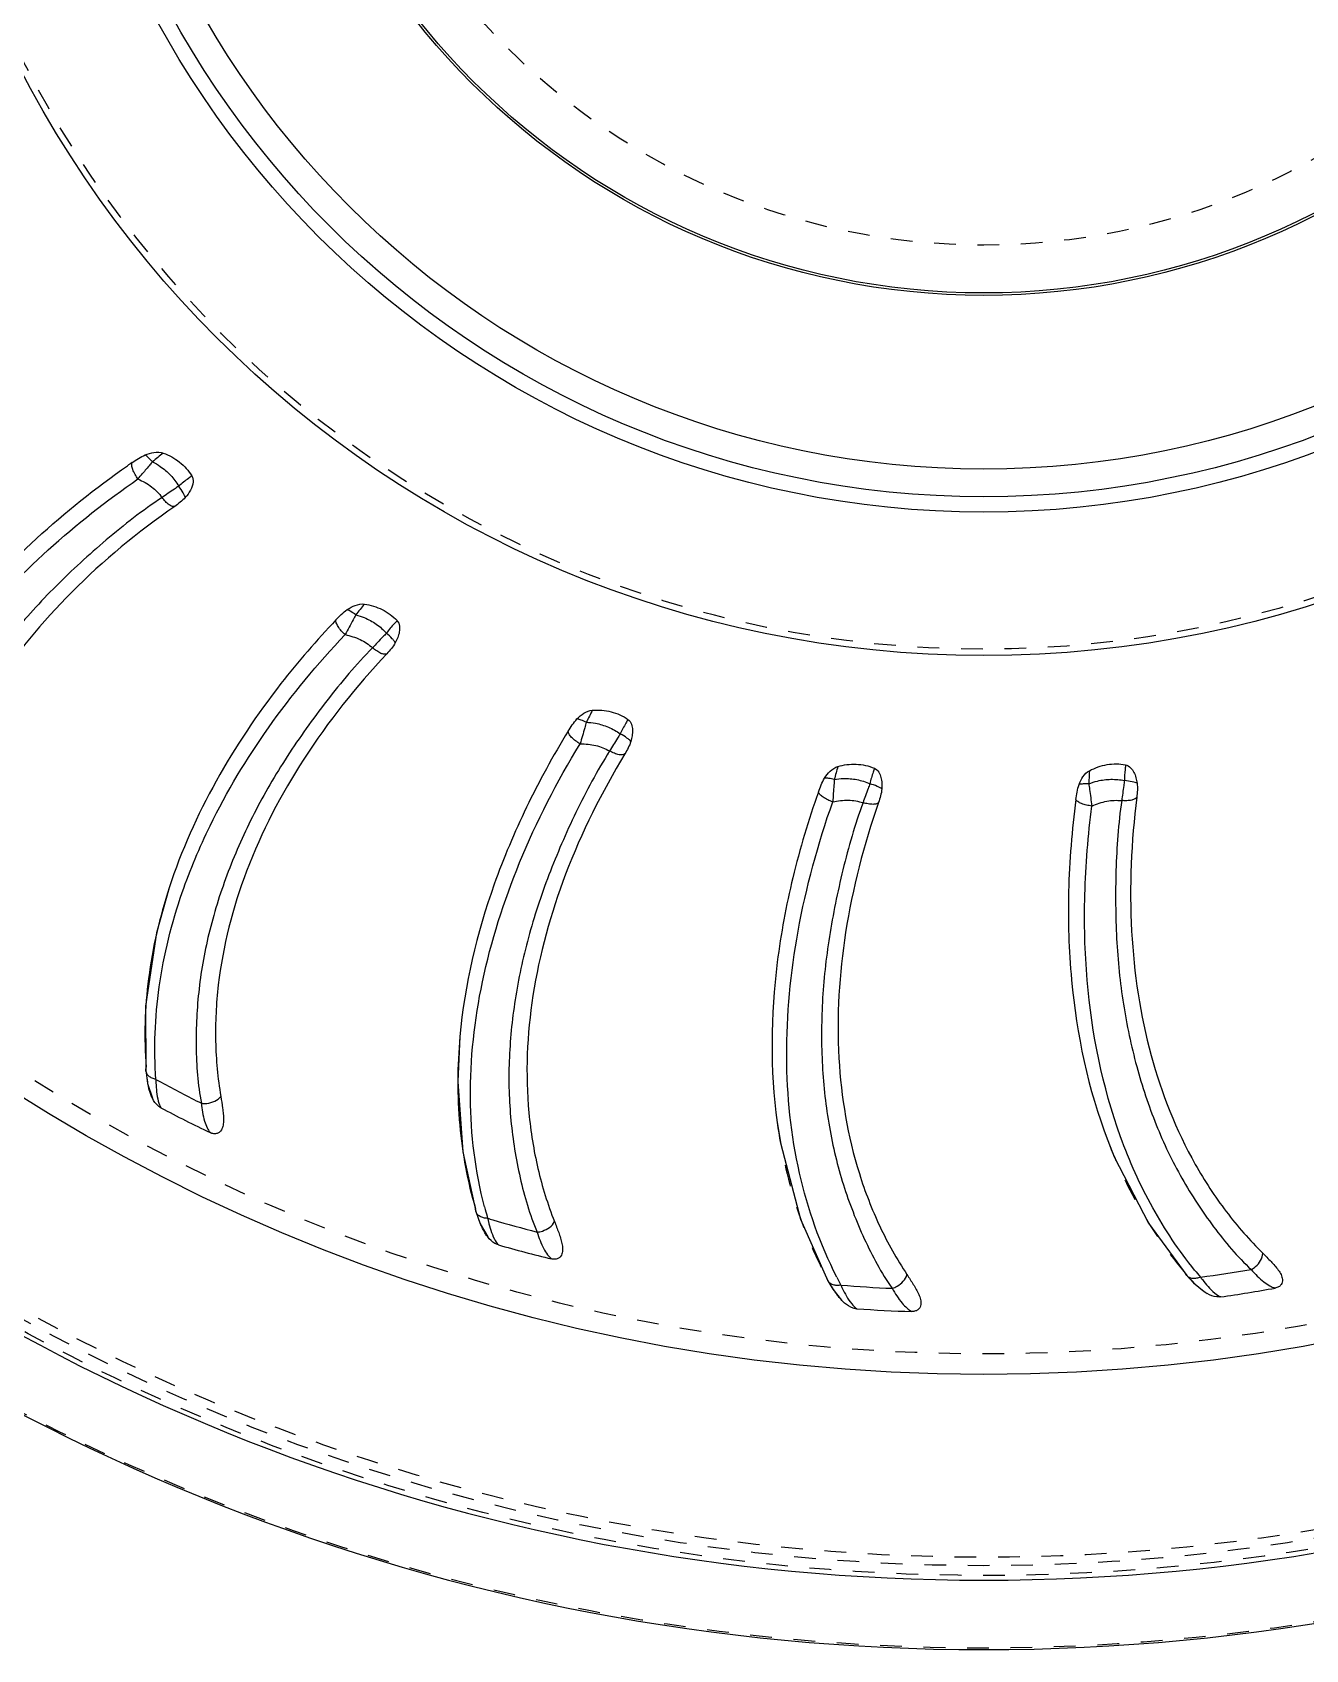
# Model space of a CAD drawing. Header units: millimetres. Extents: x 723 to 11228, y -2384 to 1578.
# Drawn here: x 1631.7 to 1727.4, y 81.1 to 202.8 of the extents above; entities that cross this region are included whole.
import ezdxf

# ---------------------------------------------------------------- set-up
doc = ezdxf.new("R2010")
doc.units = ezdxf.units.MM
doc.header["$LTSCALE"] = 16.335
doc.linetypes.add('HIDDEN', pattern=[0.2, 0.1, -0.1])
doc.layers.get('0').update_dxf_attribs({"linetype": 'CONTINUOUS'})
doc.layers.add('DEFAULT_2', color=8, linetype='HIDDEN')

msp = doc.modelspace()

# ---------------------------------------------------------------- linework, layer by layer
at = {"color": 7, "linetype": 'Continuous'}
for p, q in [((1640.224, 124.696), (1640.36, 123.692)), ((1640.36, 123.692), (1640.722, 122.59)), ((1665.036, 114.08), (1665.373, 113.137)), ((1665.373, 113.137), (1665.935, 112.157)), ((1691.514, 108.854), (1691.886, 108.228)), ((1691.515, 108.852), (1691.514, 108.854)), ((1718.5, 109.248), (1718.995, 108.711)), ((1718.501, 109.246), (1718.5, 109.248)), ((1718.995, 108.711), (1719.798, 108.041)), ((1719.798, 108.041), (1720.028, 107.899))]:
    msp.add_line(p, q, dxfattribs=at)
for points in [[(1641.991, 138.432), (1641.044, 135.026), (1640.213, 129.519), (1640.224, 124.693)], [(1663.845, 127.228), (1663.686, 123.846), (1664.057, 118.553), (1665.037, 114.077)], [(1687.706, 120.765), (1687.967, 119.132), (1689.459, 113.489), (1691.515, 108.852)], [(1712.552, 119.425), (1713.05, 118.187), (1715.628, 113.188), (1718.501, 109.246)], [(1691.886, 108.228), (1692.532, 107.405), (1692.764, 107.185)]]:
    msp.add_lwpolyline(points, dxfattribs=at)
for radius in [135.62, 81.527, 70.735, 69.584, 67.498, 54.429, 54.25]:
    msp.add_circle((1703.239, 237.426), radius, dxfattribs=at)
for centre, radius, start, end in [((1703.239, 237.426), 156.319, 100.49785, 79.50215), ((1703.239, 237.426), 151.093, 100.82307, 79.17693), ((1678.043, 113.899), 68.577, 124.50211, 124.8533), ((1716.287, 77.596), 119.734, 128.62842, 129.13087), ((1550.002, 244.878), 117.325, 319.81991, 320.07816), ((1749.236, 83.819), 119.741, 140.63431, 141.13086), ((1780.172, 96.758), 119.749, 152.641, 153.13085), ((1807.743, 115.847), 119.757, 164.64818, 165.13084), ((1830.744, 140.253), 119.766, 176.65555, 177.13083), ((1689.231, 212.148), 100.483, 241.30952, 241.55586), ((1689.257, 212.195), 100.536, 241.55601, 243.50731), ((1689.954, 213.475), 103.691, 242.05909, 244.3481), ((1695.644, 122.237), 30.953, 194.60716, 195.01017), ((1695.43, 122.179), 30.731, 195.00916, 196.28699), ((1694.791, 209.81), 100.482, 253.30952, 253.53607), ((1694.806, 209.861), 100.536, 253.53622, 255.50731), ((1695.218, 211.246), 103.672, 254.05405, 256.34199), ((1742.971, 129.01), 30.731, 219.00913, 220.28699), ((1706.738, 208.855), 100.533, 277.30974, 279.50732), ((1719.559, 123.096), 30.731, 207.00912, 208.28699), ((1700.718, 208.729), 100.533, 265.30974, 267.50732), ((1706.554, 210.262), 103.633, 278.04367, 280.3303), ((1700.833, 210.159), 103.653, 266.04862, 268.33562)]:
    msp.add_arc(centre, radius, start, end, dxfattribs=at)
for points, knots in [([(1639.64, 169.181), (1639.559, 169.292), (1639.415, 169.521), (1639.25, 169.863), (1639.171, 170.162), (1639.171, 170.349), (1639.199, 170.414)], [0, 0, 0, 0, 0.3067447, 0.6041566, 0.8412312, 1, 1, 1, 1]), ([(1639.199, 170.414), (1639.355, 170.521), (1639.669, 170.733), (1640.001, 170.92), (1640.177, 170.993)], [0, 0, 0, 0, 0.4987158, 1, 1, 1, 1]), ([(1640.725, 170.473), (1640.663, 170.4), (1640.413, 170.105), (1640.167, 169.808), (1639.981, 169.585)], [0, 0, 0, 0, 0.2479624, 1, 1, 1, 1]), ([(1640.177, 170.993), (1640.39, 171.082), (1640.834, 171.218), (1641.323, 171.215), (1641.542, 171.132)], [0, 0, 0, 0, 0.4959789, 1, 1, 1, 1]), ([(1640.725, 170.473), (1640.629, 170.581), (1640.454, 170.763), (1640.266, 170.933), (1640.177, 170.993)], [0, 0, 0, 0, 0.5720687, 1, 1, 1, 1]), ([(1640.725, 170.473), (1640.929, 170.374), (1641.423, 170.088), (1642.118, 169.488), (1642.534, 168.935), (1642.701, 168.636)], [0, 0, 0, 0, 0.2488904, 0.6245378, 1, 1, 1, 1]), ([(1641.542, 171.132), (1641.977, 170.967), (1642.812, 170.522), (1643.451, 169.81), (1643.689, 169.41)], [0, 0, 0, 0, 0.4998078, 1, 1, 1, 1]), ([(1623.038, 153.806), (1623.959, 155.35), (1628.287, 161.641), (1634.075, 166.847), (1638.853, 170.175)], [0, 0, 0, 0, 0.2359121, 1, 1, 1, 1]), ([(1623.932, 153.253), (1624.865, 154.756), (1629.214, 160.869), (1634.933, 165.935), (1639.64, 169.181)], [0, 0, 0, 0, 0.2362997, 1, 1, 1, 1]), ([(1639.64, 169.181), (1639.998, 169.013), (1640.685, 168.652), (1641.223, 168.086), (1641.447, 167.789)], [0, 0, 0, 0, 0.5152924, 1, 1, 1, 1]), ([(1643.689, 169.41), (1643.604, 169.348), (1643.395, 169.192), (1643.054, 168.949), (1642.816, 168.743), (1642.701, 168.636)], [0, 0, 0, 0, 0.249859, 0.624696, 1, 1, 1, 1]), ([(1643.689, 169.41), (1643.728, 169.343), (1643.781, 169.196), (1643.795, 168.817), (1643.603, 168.316), (1643.343, 167.958), (1643.198, 167.792)], [0, 0, 0, 0, 0.1297502, 0.2573197, 0.6299691, 1, 1, 1, 1]), ([(1642.701, 168.636), (1642.596, 168.564), (1642.33, 168.388), (1641.911, 168.107), (1641.597, 167.897), (1641.447, 167.789)], [0, 0, 0, 0, 0.2524693, 0.6324407, 1, 1, 1, 1]), ([(1643.198, 167.791), (1643.187, 167.841), (1643.137, 167.96), (1642.981, 168.248), (1642.821, 168.476), (1642.701, 168.636)], [0, 0, 0, 0, 0.1564281, 0.3895657, 1, 1, 1, 1]), ([(1641.447, 167.789), (1639.982, 166.816), (1637.914, 165.197), (1635.313, 162.906), (1633.474, 161.15), (1631.748, 159.34), (1629.632, 156.872), (1627.296, 153.666), (1625.363, 150.277), (1624.114, 147.509), (1623.086, 144.746), (1622.161, 141.24), (1621.763, 138.37), (1621.739, 136.943)], [0, 0, 0, 0, 0.1391804, 0.2073565, 0.2744418, 0.3404175, 0.4052995, 0.5317363, 0.6538274, 0.7133763, 0.7720291, 0.887033, 1, 1, 1, 1]), ([(1642.401, 167.121), (1639.642, 165.203), (1634.585, 161.037), (1628.527, 153.699), (1625.143, 146.902), (1623.669, 141.333), (1623.338, 138.538), (1623.277, 137.15)], [0, 0, 0, 0, 0.2741848, 0.5312235, 0.771314, 0.886666, 1, 1, 1, 1]), ([(1642.401, 167.121), (1642.348, 167.096), (1642.186, 167.115), (1641.951, 167.251), (1641.692, 167.487), (1641.526, 167.682), (1641.447, 167.789)], [0, 0, 0, 0, 0.1431921, 0.3676071, 0.6702789, 1, 1, 1, 1]), ([(1655.369, 159.354), (1655.557, 159.483), (1655.96, 159.705), (1656.434, 159.801), (1656.663, 159.766)], [0, 0, 0, 0, 0.4959807, 1, 1, 1, 1]), ([(1656.663, 159.766), (1657.123, 159.695), (1658.032, 159.433), (1658.805, 158.869), (1659.121, 158.527)], [0, 0, 0, 0, 0.499809, 1, 1, 1, 1]), ([(1654.528, 158.583), (1653.076, 157.052), (1647.878, 151.05), (1643.798, 143.98), (1641.991, 138.432)], [0, 0, 0, 0, 0.2656422, 1, 1, 1, 1]), ([(1655.217, 157.471), (1655.115, 157.563), (1654.926, 157.756), (1654.695, 158.055), (1654.555, 158.331), (1654.515, 158.513), (1654.528, 158.583)], [0, 0, 0, 0, 0.3062558, 0.6033104, 0.8405977, 1, 1, 1, 1]), ([(1654.528, 158.583), (1654.659, 158.721), (1654.923, 158.994), (1655.211, 159.246), (1655.369, 159.354)], [0, 0, 0, 0, 0.498697, 1, 1, 1, 1]), ([(1656.009, 158.961), (1655.942, 158.836), (1655.676, 158.341), (1655.415, 157.843), (1655.217, 157.471)], [0, 0, 0, 0, 0.2514606, 1, 1, 1, 1]), ([(1656.009, 158.961), (1655.894, 159.046), (1655.686, 159.187), (1655.468, 159.313), (1655.369, 159.354)], [0, 0, 0, 0, 0.5710159, 1, 1, 1, 1]), ([(1656.009, 158.961), (1656.229, 158.906), (1656.772, 158.73), (1657.576, 158.287), (1658.098, 157.832), (1658.324, 157.575)], [0, 0, 0, 0, 0.2488904, 0.6245378, 1, 1, 1, 1]), ([(1659.121, 158.527), (1659.052, 158.45), (1658.881, 158.256), (1658.601, 157.95), (1658.413, 157.702), (1658.324, 157.575)], [0, 0, 0, 0, 0.2498599, 0.6246983, 1, 1, 1, 1]), ([(1659.121, 158.527), (1659.223, 158.417), (1659.337, 158.118), (1659.305, 157.671), (1659.18, 157.247), (1659.054, 156.982), (1658.984, 156.855)], [0, 0, 0, 0, 0.2546471, 0.504972, 0.7530011, 1, 1, 1, 1]), ([(1642.969, 138.075), (1643.56, 139.788), (1645.374, 144.108), (1649.367, 150.728), (1653.138, 155.274), (1655.217, 157.471)], [0, 0, 0, 0, 0.2353688, 0.6070822, 1, 1, 1, 1]), ([(1655.217, 157.471), (1655.602, 157.381), (1656.349, 157.171), (1656.992, 156.73), (1657.273, 156.486)], [0, 0, 0, 0, 0.5152924, 1, 1, 1, 1]), ([(1658.324, 157.575), (1658.236, 157.483), (1658.013, 157.255), (1657.661, 156.893), (1657.398, 156.623), (1657.273, 156.486)], [0, 0, 0, 0, 0.2524693, 0.6324407, 1, 1, 1, 1]), ([(1658.984, 156.855), (1658.963, 156.901), (1658.889, 157.007), (1658.676, 157.256), (1658.474, 157.444), (1658.324, 157.575)], [0, 0, 0, 0, 0.1575993, 0.3910144, 1, 1, 1, 1]), ([(1657.273, 156.486), (1656.043, 155.23), (1654.356, 153.216), (1652.289, 150.434), (1650.855, 148.334), (1649.543, 146.204), (1647.986, 143.35), (1646.368, 139.729), (1645.182, 136.013), (1644.536, 133.045), (1644.104, 130.129), (1643.928, 126.507), (1644.136, 123.617), (1644.409, 122.216)], [0, 0, 0, 0, 0.1391804, 0.2073565, 0.2744418, 0.3404175, 0.4052995, 0.5317363, 0.6538274, 0.7133763, 0.7720291, 0.887033, 1, 1, 1, 1]), ([(1658.343, 156.029), (1656.043, 153.578), (1651.962, 148.451), (1647.561, 140.012), (1645.663, 132.658), (1645.378, 126.903), (1645.635, 124.1), (1645.863, 122.73)], [0, 0, 0, 0, 0.2741807, 0.531221, 0.771314, 0.8866662, 1, 1, 1, 1]), ([(1658.343, 156.029), (1658.296, 155.994), (1658.133, 155.981), (1657.876, 156.065), (1657.575, 156.242), (1657.373, 156.398), (1657.273, 156.486)], [0, 0, 0, 0, 0.1437339, 0.3684968, 0.6708449, 1, 1, 1, 1]), ([(1671.983, 150.198), (1672.083, 150.36), (1672.285, 150.684), (1672.517, 150.991), (1672.649, 151.129)], [0, 0, 0, 0, 0.4986753, 1, 1, 1, 1]), ([(1672.649, 151.129), (1672.806, 151.291), (1673.151, 151.588), (1673.59, 151.776), (1673.819, 151.789)], [0, 0, 0, 0, 0.4959829, 1, 1, 1, 1]), ([(1673.352, 150.878), (1673.223, 150.937), (1672.993, 151.031), (1672.755, 151.109), (1672.649, 151.129)], [0, 0, 0, 0, 0.5698253, 1, 1, 1, 1]), ([(1673.819, 151.789), (1674.283, 151.815), (1675.227, 151.748), (1676.1, 151.357), (1676.48, 151.088)], [0, 0, 0, 0, 0.4998097, 1, 1, 1, 1]), ([(1676.48, 151.088), (1676.429, 151), (1676.304, 150.777), (1676.097, 150.423), (1675.966, 150.145), (1675.905, 150.004)], [0, 0, 0, 0, 0.2498609, 0.6247009, 1, 1, 1, 1]), ([(1676.48, 151.088), (1676.601, 151.002), (1676.774, 150.737), (1676.838, 150.297), (1676.806, 149.86), (1676.74, 149.578), (1676.698, 149.439)], [0, 0, 0, 0, 0.2546773, 0.5050101, 0.7530279, 1, 1, 1, 1]), ([(1671.983, 150.198), (1670.848, 148.345), (1668.789, 144.598), (1665.604, 137.055), (1664.195, 131.128), (1663.845, 127.228)], [0, 0, 0, 0, 0.2655344, 0.5213898, 1, 1, 1, 1]), ([(1672.888, 149.256), (1672.769, 149.324), (1672.545, 149.474), (1672.257, 149.717), (1672.063, 149.957), (1671.986, 150.126), (1671.983, 150.198)], [0, 0, 0, 0, 0.3057006, 0.6023486, 0.8398748, 1, 1, 1, 1]), ([(1673.352, 150.878), (1673.313, 150.742), (1673.156, 150.202), (1673.004, 149.661), (1672.888, 149.256)], [0, 0, 0, 0, 0.2514606, 1, 1, 1, 1]), ([(1673.352, 150.878), (1673.579, 150.87), (1674.147, 150.811), (1675.026, 150.545), (1675.631, 150.209), (1675.905, 150.004)], [0, 0, 0, 0, 0.2488904, 0.6245378, 1, 1, 1, 1]), ([(1675.905, 150.004), (1675.838, 149.895), (1675.667, 149.626), (1675.398, 149.199), (1675.197, 148.88), (1675.103, 148.72)], [0, 0, 0, 0, 0.2524693, 0.6324407, 1, 1, 1, 1]), ([(1676.699, 149.439), (1676.667, 149.48), (1676.573, 149.568), (1676.314, 149.766), (1676.078, 149.908), (1675.905, 150.004)], [0, 0, 0, 0, 0.1589074, 0.3926295, 1, 1, 1, 1]), ([(1665.691, 114.431), (1664.998, 117.093), (1664.303, 122.796), (1665.294, 131.617), (1668.163, 140.624), (1671.147, 146.406), (1672.887, 149.256)], [0, 0, 0, 0, 0.2263479, 0.4670774, 0.7251994, 1, 1, 1, 1]), ([(1675.103, 148.72), (1674.162, 147.236), (1672.93, 144.915), (1671.487, 141.764), (1670.52, 139.412), (1669.68, 137.056), (1668.75, 133.941), (1667.921, 130.062), (1667.533, 126.18), (1667.518, 123.143), (1667.703, 120.201), (1668.283, 116.621), (1669.088, 113.838), (1669.646, 112.524)], [0, 0, 0, 0, 0.1391804, 0.2073565, 0.2744418, 0.3404175, 0.4052995, 0.5317363, 0.6538274, 0.7133763, 0.7720291, 0.887033, 1, 1, 1, 1]), ([(1676.243, 148.493), (1674.502, 145.617), (1671.576, 139.752), (1669.025, 130.58), (1668.696, 122.99), (1669.614, 117.3), (1670.448, 114.611), (1670.956, 113.318)], [0, 0, 0, 0, 0.2741774, 0.5312208, 0.7713157, 0.8866676, 1, 1, 1, 1]), ([(1672.888, 149.256), (1673.283, 149.248), (1674.057, 149.198), (1674.778, 148.9), (1675.103, 148.72)], [0, 0, 0, 0, 0.5152924, 1, 1, 1, 1]), ([(1676.243, 148.493), (1676.204, 148.451), (1676.047, 148.405), (1675.779, 148.435), (1675.448, 148.545), (1675.219, 148.655), (1675.103, 148.72)], [0, 0, 0, 0, 0.1443515, 0.3695001, 0.6714816, 1, 1, 1, 1]), ([(1691.263, 146.677), (1691.382, 146.865), (1691.656, 147.221), (1692.042, 147.492), (1692.26, 147.551)], [0, 0, 0, 0, 0.495986, 1, 1, 1, 1]), ([(1692.26, 147.551), (1692.709, 147.674), (1693.646, 147.804), (1694.581, 147.603), (1695.008, 147.419)], [0, 0, 0, 0, 0.4998098, 1, 1, 1, 1]), ([(1695.009, 147.419), (1694.978, 147.323), (1694.903, 147.082), (1694.775, 146.698), (1694.706, 146.402), (1694.676, 146.253)], [0, 0, 0, 0, 0.2498614, 0.6247062, 1, 1, 1, 1]), ([(1695.008, 147.419), (1695.144, 147.36), (1695.367, 147.14), (1695.521, 146.728), (1695.582, 146.298), (1695.577, 146.011), (1695.567, 145.868)], [0, 0, 0, 0, 0.2547923, 0.5051364, 0.7531016, 1, 1, 1, 1]), ([(1710.396, 146.191), (1710.473, 146.396), (1710.667, 146.796), (1710.985, 147.135), (1711.184, 147.237)], [0, 0, 0, 0, 0.4954557, 1, 1, 1, 1]), ([(1711.184, 147.237), (1711.597, 147.45), (1712.487, 147.772), (1713.443, 147.77), (1713.899, 147.679)], [0, 0, 0, 0, 0.4998086, 1, 1, 1, 1]), ([(1713.899, 147.682), (1713.888, 147.582), (1713.865, 147.334), (1713.822, 146.937), (1713.815, 146.637), (1713.817, 146.488)], [0, 0, 0, 0, 0.2498625, 0.6247088, 1, 1, 1, 1]), ([(1713.899, 147.679), (1714.042, 147.65), (1714.304, 147.484), (1714.54, 147.117), (1714.689, 146.714), (1714.746, 146.435), (1714.765, 146.295)], [0, 0, 0, 0, 0.2548305, 0.5051797, 0.7531313, 1, 1, 1, 1]), ([(1690.8, 145.624), (1690.864, 145.805), (1690.996, 146.165), (1691.161, 146.514), (1691.263, 146.677)], [0, 0, 0, 0, 0.4986515, 1, 1, 1, 1]), ([(1691.998, 146.578), (1691.86, 146.608), (1691.617, 146.652), (1691.37, 146.679), (1691.263, 146.677)], [0, 0, 0, 0, 0.5685511, 1, 1, 1, 1]), ([(1691.998, 146.578), (1691.987, 146.437), (1691.946, 145.876), (1691.91, 145.315), (1691.88, 144.895)], [0, 0, 0, 0, 0.2514606, 1, 1, 1, 1]), ([(1691.998, 146.578), (1692.221, 146.617), (1692.789, 146.677), (1693.704, 146.6), (1694.365, 146.397), (1694.676, 146.253)], [0, 0, 0, 0, 0.2488904, 0.6245378, 1, 1, 1, 1]), ([(1694.676, 146.253), (1694.633, 146.133), (1694.522, 145.834), (1694.347, 145.361), (1694.217, 145.007), (1694.159, 144.831)], [0, 0, 0, 0, 0.2524693, 0.6324407, 1, 1, 1, 1]), ([(1695.567, 145.869), (1695.527, 145.902), (1695.416, 145.968), (1695.123, 146.106), (1694.864, 146.196), (1694.676, 146.253)], [0, 0, 0, 0, 0.1602933, 0.3943376, 1, 1, 1, 1]), ([(1710.159, 145.06), (1710.184, 145.251), (1710.239, 145.632), (1710.329, 146.01), (1710.396, 146.191)], [0, 0, 0, 0, 0.4986263, 1, 1, 1, 1]), ([(1711.129, 146.248), (1710.99, 146.249), (1710.745, 146.242), (1710.499, 146.217), (1710.396, 146.194)], [0, 0, 0, 0, 0.5672506, 1, 1, 1, 1]), ([(1711.129, 146.248), (1711.34, 146.333), (1711.883, 146.51), (1712.794, 146.624), (1713.483, 146.563), (1713.817, 146.488)], [0, 0, 0, 0, 0.2488904, 0.6245378, 1, 1, 1, 1]), ([(1711.129, 146.248), (1711.149, 146.108), (1711.225, 145.551), (1711.306, 144.994), (1711.364, 144.577)], [0, 0, 0, 0, 0.2514606, 1, 1, 1, 1]), ([(1713.817, 146.488), (1713.8, 146.361), (1713.753, 146.046), (1713.681, 145.546), (1713.627, 145.173), (1713.607, 144.989)], [0, 0, 0, 0, 0.2524693, 0.6324407, 1, 1, 1, 1]), ([(1714.765, 146.298), (1714.718, 146.322), (1714.596, 146.363), (1714.281, 146.437), (1714.011, 146.47), (1713.817, 146.488)], [0, 0, 0, 0, 0.1616957, 0.3960627, 1, 1, 1, 1]), ([(1690.8, 145.624), (1690.053, 143.513), (1688.787, 139.294), (1687.237, 131.016), (1687.155, 124.748), (1687.706, 120.765)], [0, 0, 0, 0, 0.2661057, 0.5221615, 1, 1, 1, 1]), ([(1692.18, 109.14), (1690.924, 111.604), (1689.016, 117.059), (1688.115, 125.942), (1689.038, 135.407), (1690.763, 141.725), (1691.88, 144.895)], [0, 0, 0, 0, 0.2262542, 0.4668929, 0.7250376, 1, 1, 1, 1]), ([(1691.88, 144.895), (1691.751, 144.936), (1691.502, 145.036), (1691.17, 145.213), (1690.93, 145.407), (1690.819, 145.555), (1690.8, 145.624)], [0, 0, 0, 0, 0.305104, 0.6013138, 0.8390938, 1, 1, 1, 1]), ([(1694.159, 144.831), (1693.546, 143.183), (1692.824, 140.657), (1692.068, 137.275), (1691.611, 134.773), (1691.279, 132.294), (1691.018, 129.054), (1691.012, 125.087), (1691.441, 121.21), (1692.057, 118.236), (1692.85, 115.396), (1694.162, 112.016), (1695.527, 109.46), (1696.346, 108.292)], [0, 0, 0, 0, 0.1391804, 0.2073565, 0.2744418, 0.3404175, 0.4052995, 0.5317363, 0.6538274, 0.7133763, 0.7720291, 0.887033, 1, 1, 1, 1]), ([(1691.88, 144.895), (1692.268, 144.969), (1693.036, 145.081), (1693.804, 144.94), (1694.159, 144.831)], [0, 0, 0, 0, 0.5152924, 1, 1, 1, 1]), ([(1695.319, 144.843), (1694.214, 141.667), (1692.571, 135.321), (1691.982, 125.816), (1693.238, 118.321), (1695.318, 112.945), (1696.693, 110.487), (1697.459, 109.327)], [0, 0, 0, 0, 0.2741743, 0.5312233, 0.7713196, 0.8866702, 1, 1, 1, 1]), ([(1695.32, 144.844), (1695.289, 144.794), (1695.145, 144.719), (1694.876, 144.692), (1694.531, 144.731), (1694.285, 144.791), (1694.159, 144.831)], [0, 0, 0, 0, 0.1450201, 0.3705737, 0.6721616, 1, 1, 1, 1]), ([(1710.159, 145.06), (1709.858, 142.772), (1709.494, 138.249), (1709.748, 129.592), (1711.079, 123.281), (1712.553, 119.425)], [0, 0, 0, 0, 0.2666954, 0.5229577, 1, 1, 1, 1]), ([(1711.364, 144.577), (1711.23, 144.591), (1710.967, 144.636), (1710.607, 144.74), (1710.332, 144.879), (1710.192, 145), (1710.158, 145.063)], [0, 0, 0, 0, 0.3044923, 0.6002518, 0.8382886, 1, 1, 1, 1]), ([(1711.364, 144.577), (1711.728, 144.731), (1712.456, 145), (1713.236, 145.021), (1713.607, 144.989)], [0, 0, 0, 0, 0.5152924, 1, 1, 1, 1]), ([(1713.607, 144.989), (1713.35, 143.249), (1713.169, 140.629), (1713.132, 137.163), (1713.206, 134.621), (1713.396, 132.127), (1713.814, 128.903), (1714.634, 125.022), (1715.859, 121.319), (1717.08, 118.538), (1718.446, 115.925), (1720.432, 112.891), (1722.299, 110.675), (1723.343, 109.703)], [0, 0, 0, 0, 0.1391804, 0.2073565, 0.2744418, 0.3404175, 0.4052995, 0.5317363, 0.6538274, 0.7133763, 0.7720291, 0.887033, 1, 1, 1, 1]), ([(1714.738, 145.24), (1714.718, 145.185), (1714.591, 145.083), (1714.334, 145.002), (1713.99, 144.969), (1713.738, 144.976), (1713.607, 144.989)], [0, 0, 0, 0, 0.1457113, 0.3716712, 0.6728552, 1, 1, 1, 1]), ([(1714.739, 145.236), (1714.318, 141.899), (1714.03, 135.348), (1715.43, 125.927), (1718.218, 118.856), (1721.371, 114.028), (1723.228, 111.909), (1724.218, 110.933)], [0, 0, 0, 0, 0.2741619, 0.5312136, 0.771317, 0.8866698, 1, 1, 1, 1]), ([(1713.516, 119.701), (1712.153, 123.471), (1710.932, 129.598), (1710.721, 137.989), (1711.076, 142.364), (1711.364, 144.577)], [0, 0, 0, 0, 0.4778997, 0.7339307, 1, 1, 1, 1]), ([(1641.991, 138.432), (1641.269, 136.214), (1640.223, 131.744), (1640.079, 127.146), (1640.253, 124.923)], [0, 0, 0, 0, 0.5112274, 1, 1, 1, 1]), ([(1640.992, 124.002), (1640.818, 126.319), (1641.007, 131.12), (1642.173, 135.77), (1642.969, 138.075)], [0, 0, 0, 0, 0.4879504, 1, 1, 1, 1]), ([(1663.845, 127.228), (1663.647, 125.017), (1663.616, 120.644), (1664.413, 116.337), (1665.017, 114.297)], [0, 0, 0, 0, 0.5105595, 1, 1, 1, 1]), ([(1640.992, 124.002), (1640.893, 124.024), (1640.704, 124.089), (1640.457, 124.239), (1640.281, 124.447), (1640.233, 124.613), (1640.226, 124.693)], [0, 0, 0, 0, 0.2757054, 0.5417825, 0.7813785, 1, 1, 1, 1]), ([(1640.992, 124.002), (1640.992, 123.919), (1640.994, 123.609), (1641.012, 123.298), (1641.036, 123.072)], [0, 0, 0, 0, 0.2677508, 1, 1, 1, 1]), ([(1641.036, 123.072), (1641.062, 122.833), (1641.128, 122.42), (1641.273, 122.02), (1641.368, 121.87)], [0, 0, 0, 0, 0.5760735, 1, 1, 1, 1]), ([(1641.368, 121.871), (1641.29, 121.913), (1641.022, 122.101), (1640.829, 122.378), (1640.722, 122.59)], [0, 0, 0, 0, 0.2710498, 1, 1, 1, 1]), ([(1644.409, 122.216), (1644.547, 122.195), (1645.071, 122.191), (1645.635, 122.418), (1645.864, 122.728)], [0, 0, 0, 0, 0.2661754, 1, 1, 1, 1]), ([(1644.409, 122.216), (1644.451, 121.765), (1644.54, 121.133), (1644.807, 120.4), (1644.973, 120.116), (1645.067, 120.004)], [0, 0, 0, 0, 0.5828014, 0.8121349, 1, 1, 1, 1]), ([(1645.863, 122.73), (1645.912, 122.436), (1645.985, 121.997), (1646.058, 121.415), (1646.083, 120.991), (1646.062, 120.644), (1645.998, 120.383), (1645.918, 120.201), (1645.791, 120.04), (1645.594, 119.925), (1645.332, 119.905), (1645.155, 119.963), (1645.066, 120.006)], [0, 0, 0, 0, 0.2539588, 0.3782892, 0.4993958, 0.6158457, 0.6721848, 0.727639, 0.7837205, 0.8444814, 0.9165504, 1, 1, 1, 1]), ([(1719.091, 109.666), (1717.906, 111.13), (1715.759, 114.341), (1714.182, 117.862), (1713.516, 119.701)], [0, 0, 0, 0, 0.4905109, 1, 1, 1, 1]), ([(1665.932, 113.561), (1665.831, 113.562), (1665.632, 113.586), (1665.359, 113.682), (1665.145, 113.848), (1665.063, 114.001), (1665.04, 114.078)], [0, 0, 0, 0, 0.2759725, 0.5420517, 0.781557, 1, 1, 1, 1]), ([(1665.932, 113.561), (1665.949, 113.48), (1666.016, 113.18), (1666.096, 112.882), (1666.166, 112.667)], [0, 0, 0, 0, 0.2675811, 1, 1, 1, 1]), ([(1669.646, 112.525), (1669.784, 112.533), (1670.294, 112.636), (1670.794, 112.97), (1670.957, 113.317)], [0, 0, 0, 0, 0.2655455, 1, 1, 1, 1]), ([(1670.956, 113.318), (1671.064, 113.042), (1671.225, 112.632), (1671.414, 112.081), (1671.525, 111.674), (1671.575, 111.333), (1671.566, 111.066), (1671.526, 110.873), (1671.435, 110.69), (1671.267, 110.537), (1671.017, 110.464), (1670.833, 110.484), (1670.738, 110.507)], [0, 0, 0, 0, 0.2539375, 0.3782155, 0.4992719, 0.6157058, 0.6720588, 0.7275433, 0.7836641, 0.8444548, 0.916537, 1, 1, 1, 1]), ([(1666.735, 111.562), (1666.648, 111.587), (1666.336, 111.722), (1666.085, 111.964), (1665.935, 112.157)], [0, 0, 0, 0, 0.2718398, 1, 1, 1, 1]), ([(1666.166, 112.667), (1666.24, 112.439), (1666.39, 112.05), (1666.613, 111.689), (1666.736, 111.562)], [0, 0, 0, 0, 0.5751282, 1, 1, 1, 1]), ([(1669.646, 112.524), (1669.78, 112.095), (1669.997, 111.499), (1670.406, 110.84), (1670.625, 110.596), (1670.739, 110.506)], [0, 0, 0, 0, 0.5819259, 0.8115049, 1, 1, 1, 1]), ([(1723.343, 109.703), (1723.464, 109.765), (1723.881, 110.061), (1724.199, 110.555), (1724.218, 110.933)], [0, 0, 0, 0, 0.2642359, 1, 1, 1, 1]), ([(1724.218, 110.933), (1724.426, 110.729), (1724.734, 110.423), (1725.122, 110.001), (1725.382, 109.678), (1725.562, 109.39), (1725.66, 109.146), (1725.7, 108.956), (1725.691, 108.755), (1725.601, 108.55), (1725.405, 108.384), (1725.232, 108.328), (1725.137, 108.311)], [0, 0, 0, 0, 0.2538864, 0.3780532, 0.4990023, 0.6153992, 0.6717793, 0.7273252, 0.7835285, 0.8443881, 0.9165082, 1, 1, 1, 1]), ([(1723.343, 109.703), (1723.636, 109.369), (1724.07, 108.919), (1724.702, 108.485), (1724.997, 108.35), (1725.137, 108.31)], [0, 0, 0, 0, 0.5800568, 0.8101553, 1, 1, 1, 1]), ([(1692.498, 108.533), (1692.399, 108.513), (1692.199, 108.495), (1691.912, 108.533), (1691.668, 108.651), (1691.556, 108.783), (1691.517, 108.853)], [0, 0, 0, 0, 0.2762273, 0.542301, 0.7817262, 1, 1, 1, 1]), ([(1692.498, 108.533), (1692.531, 108.459), (1692.658, 108.181), (1692.797, 107.908), (1692.909, 107.714)], [0, 0, 0, 0, 0.2673997, 1, 1, 1, 1]), ([(1696.346, 108.292), (1696.478, 108.328), (1696.952, 108.533), (1697.369, 108.957), (1697.461, 109.326)], [0, 0, 0, 0, 0.2648892, 1, 1, 1, 1]), ([(1697.459, 109.327), (1697.621, 109.082), (1697.861, 108.716), (1698.157, 108.22), (1698.347, 107.847), (1698.465, 107.526), (1698.511, 107.265), (1698.511, 107.069), (1698.461, 106.873), (1698.329, 106.69), (1698.101, 106.567), (1697.919, 106.548), (1697.822, 106.551)], [0, 0, 0, 0, 0.2539123, 0.3781348, 0.4991379, 0.6155543, 0.6719215, 0.7274373, 0.7835993, 0.8444229, 0.9165221, 1, 1, 1, 1]), ([(1719.529, 109.139), (1719.436, 109.098), (1719.244, 109.039), (1718.956, 109.016), (1718.692, 109.082), (1718.555, 109.187), (1718.503, 109.248)], [0, 0, 0, 0, 0.2764329, 0.5424868, 0.7818582, 1, 1, 1, 1]), ([(1719.529, 109.139), (1719.576, 109.073), (1719.756, 108.83), (1719.947, 108.594), (1720.096, 108.429)], [0, 0, 0, 0, 0.2672147, 1, 1, 1, 1]), ([(1720.096, 108.429), (1720.254, 108.252), (1720.547, 107.958), (1720.892, 107.718), (1721.055, 107.648)], [0, 0, 0, 0, 0.5731008, 1, 1, 1, 1]), ([(1693.69, 106.752), (1693.596, 106.758), (1693.255, 106.829), (1692.954, 107.022), (1692.764, 107.185)], [0, 0, 0, 0, 0.2724741, 1, 1, 1, 1]), ([(1692.909, 107.714), (1693.028, 107.508), (1693.255, 107.159), (1693.545, 106.852), (1693.691, 106.751)], [0, 0, 0, 0, 0.5741227, 1, 1, 1, 1]), ([(1696.346, 108.292), (1696.565, 107.902), (1696.899, 107.368), (1697.431, 106.81), (1697.694, 106.617), (1697.823, 106.55)], [0, 0, 0, 0, 0.5809977, 0.8108355, 1, 1, 1, 1]), ([(1721.055, 107.649), (1720.959, 107.635), (1720.598, 107.635), (1720.254, 107.771), (1720.028, 107.899)], [0, 0, 0, 0, 0.2733086, 1, 1, 1, 1])]:
    msp.add_open_spline(points, degree=3, knots=knots, dxfattribs=at)
for points in [[(1643.198, 167.792), (1642.97, 167.53), (1642.686, 167.32), (1642.401, 167.121)], [(1658.984, 156.855), (1658.816, 156.55), (1658.581, 156.283), (1658.343, 156.029)], [(1676.698, 149.439), (1676.599, 149.104), (1676.424, 148.793), (1676.243, 148.493)], [(1714.765, 146.295), (1714.815, 145.945), (1714.783, 145.586), (1714.739, 145.236)], [(1695.567, 145.868), (1695.54, 145.518), (1695.435, 145.175), (1695.319, 144.843)]]:
    msp.add_open_spline(points, degree=3, dxfattribs=at)
at = {"layer": 'DEFAULT_2', "color": 8, "linetype": 'HIDDEN'}
for p, q in [((1640.224, 124.696), (1640.253, 124.922)), ((1640.224, 124.693), (1640.224, 124.696)), ((1665.036, 114.08), (1665.017, 114.296)), ((1665.037, 114.077), (1665.036, 114.08)), ((1691.514, 108.854), (1691.451, 109.05)), ((1718.5, 109.248), (1718.402, 109.416))]:
    msp.add_line(p, q, dxfattribs=at)
for radius in [156.205, 150.739, 150.001, 149.369, 134.066, 81.052, 50.65]:
    msp.add_circle((1703.239, 237.426), radius, dxfattribs=at)
for points, knots in [([(1640.722, 122.59), (1640.538, 122.954), (1640.355, 123.745), (1640.283, 124.535), (1640.253, 124.923)], [0, 0, 0, 0, 0.5116731, 1, 1, 1, 1]), ([(1687.706, 120.765), (1687.994, 118.686), (1688.884, 114.645), (1690.489, 110.824), (1691.451, 109.051)], [0, 0, 0, 0, 0.5098508, 1, 1, 1, 1]), ([(1712.553, 119.425), (1713.259, 117.581), (1714.922, 114.056), (1717.166, 110.864), (1718.402, 109.416)], [0, 0, 0, 0, 0.509135, 1, 1, 1, 1]), ([(1665.935, 112.157), (1665.69, 112.471), (1665.355, 113.19), (1665.124, 113.932), (1665.017, 114.297)], [0, 0, 0, 0, 0.5112451, 1, 1, 1, 1]), ([(1692.764, 107.185), (1692.468, 107.439), (1692.002, 108.06), (1691.629, 108.723), (1691.451, 109.051)], [0, 0, 0, 0, 0.5109206, 1, 1, 1, 1]), ([(1720.028, 107.899), (1719.698, 108.086), (1719.13, 108.583), (1718.638, 109.139), (1718.402, 109.416)], [0, 0, 0, 0, 0.5104682, 1, 1, 1, 1])]:
    msp.add_open_spline(points, degree=3, knots=knots, dxfattribs=at)

doc.saveas('drawing.dxf')
